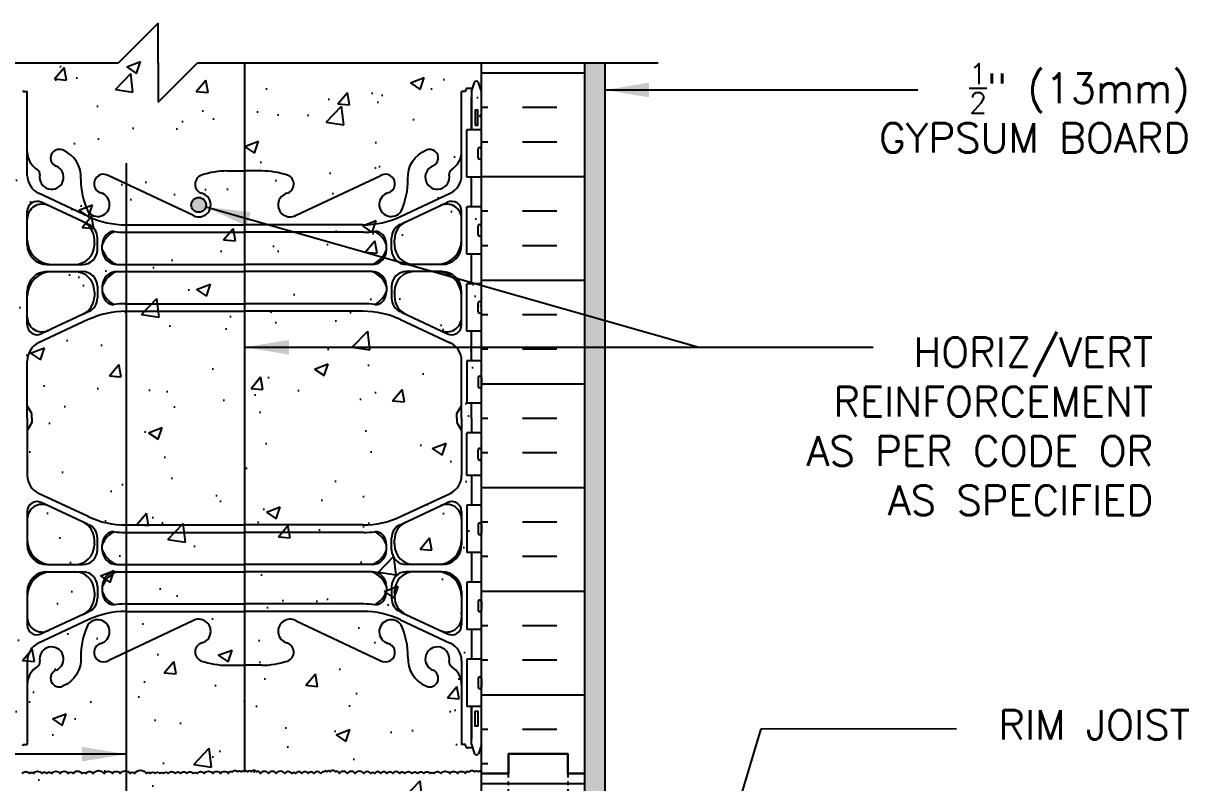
# Model space of a CAD drawing. Header units: inches. Extents: x 26.1 to 80.9, y -14.5 to 56.3.
# Drawn here: x 49.08 to 78.59, y 37.02 to 56.25 of the extents above; entities that cross this region are included whole.
import ezdxf

# ---------------------------------------------------------------- set-up
doc = ezdxf.new("R2010")
doc.units = ezdxf.units.IN
doc.header["$LTSCALE"] = 0.5
doc.header["$MEASUREMENT"] = 0
doc.linetypes.add('DASHED2', pattern=[0.375, 0.25, -0.125])
for name, color, linetype in [('HATCH', 12, 'Continuous'), ('line25', 2, 'Continuous'), ('LINE3', 3, 'Continuous'), ('LINE50', 5, 'Continuous'), ('LINE9', 9, 'Continuous'), ('TEXT', 4, 'Continuous'), ('Web_Edge', 9, 'Continuous')]:
    doc.layers.add(name, color=color, linetype=linetype)
doc.styles.add('DIM', font='romans.shx', dxfattribs={"width": 0.7})
doc.styles.add('ROMANS', font='romans.shx', dxfattribs={"height": 1.125})
doc.dimstyles.new('ext_12', dxfattribs={"dimscale": 12, "dimtxt": 0.09375, "dimasz": 0.09375, "dimexe": 0.09375, "dimexo": 0.0625, "dimgap": 0.0625, "dimtad": 1, "dimdec": 1, "dimzin": 3, "dimdsep": 46, "dimlunit": 4, "dimtxsty": 'DIM', "dimcen": 0.09, "dimdle": 0.09375, "dimclrt": 4, "dimadec": 0, "dimazin": 0, "dimtfac": 1, "dimtdec": 1, "dimtmove": 2, "dimatfit": 3, "dimfxl": 0, "dimfrac": 2, "dimtolj": 1, "dimtzin": 0, "dimarcsym": 0})

msp = doc.modelspace()

# ---------------------------------------------------------------- hatches: boundary and pattern name
at = {"layer": 'HATCH'}
h = msp.add_hatch(dxfattribs=at)
h.set_pattern_fill('AR-CONC', color=256, scale=0.5, style=0)
h.paths.add_polyline_path([(60.676, 55.254), (53.488, 55.254), (52.488, 54.254), (52.488, 55.254), (52.488, 56.254), (51.488, 55.254), (48.676, 55.254), (48.676, 37.254, -0.484838), (48.925, 37.254, -0.520567), (49.046, 37.254, -0.520567), (49.229, 37.254, -0.520567), (49.334, 37.254, -0.520567), (49.544, 37.254, -0.520567), (49.67, 37.254, -0.520567), (49.796, 37.254, -0.520567), (50.006, 37.254, -0.520567), (50.216, 37.254, -0.520567), (50.336, 37.254, -0.520567), (50.562, 37.254, -0.520567), (50.656, 37.254, -0.520567), (50.845, 37.254, -0.520567), (51.123, 37.254, -0.520567), (51.333, 37.254, -0.520567), (51.532, 37.254, -0.520567), (51.779, 37.254, -0.520567), (51.889, 37.254, -0.520567), (52.195, 37.254, -0.520567), (52.3, 37.254, -0.520567), (52.416, 37.254, -0.520567), (52.536, 37.254, -0.520567), (52.626, 37.254, -0.520567), (52.741, 37.254, -0.520567), (52.919, 37.254, -0.520567), (53.066, 37.254, -0.520567), (53.218, 37.254, -0.520567), (53.376, 37.254, -0.520567), (53.476, 37.254, -0.520567), (53.654, 37.254, -0.520567), (53.874, 37.254, -0.520567), (54.068, 37.254, -0.520567), (54.273, 37.254, -0.520567), (54.373, 37.296, -0.520567), (54.504, 37.296, -0.520567), (54.593, 37.296, -0.520567), (54.676, 37.296, -0.520567), (54.759, 37.296, -0.520567), (54.848, 37.296, -0.520567), (54.979, 37.296, -0.520567), (55.079, 37.254, -0.520567), (55.284, 37.254, -0.520567), (55.478, 37.254, -0.520567), (55.698, 37.254, -0.520567), (55.876, 37.254, -0.520567), (55.976, 37.254, -0.520567), (56.134, 37.254, -0.520567), (56.286, 37.254, -0.520567), (56.433, 37.254, -0.520567), (56.611, 37.254, -0.268401), (56.675, 37.284, -0.650115), (56.759, 37.296, -0.520567), (56.848, 37.296, -0.520567), (56.979, 37.296, -0.520567), (57.079, 37.254, -0.520567), (57.284, 37.254, -0.520567), (57.478, 37.254, -0.520567), (57.698, 37.254, -0.520567), (57.876, 37.254, -0.520567), (57.976, 37.254, -0.520567), (58.134, 37.254, -0.520567), (58.286, 37.254, -0.520567), (58.433, 37.254, -0.520567), (58.611, 37.254, -0.272614), (58.676, 37.284, -0.272614), (58.741, 37.254, -0.520567), (58.919, 37.254, -0.520567), (59.066, 37.254, -0.520567), (59.218, 37.254, -0.520567), (59.376, 37.254, -0.520567), (59.476, 37.254, -0.520567), (59.654, 37.254, -0.520567), (59.874, 37.254, -0.520567), (60.068, 37.254, -0.520567), (60.273, 37.254, -0.520567), (60.373, 37.296, -0.520567), (60.504, 37.296, -0.520567), (60.593, 37.296, -0.520567), (60.676, 37.296)])
h = msp.add_hatch(dxfattribs=at)
h.set_pattern_fill('INSUL', color=256, scale=7, style=0)
h.set_pattern_definition([(180, (2986.8376, -359.7554), (0, 2.625), []), (180, (2986.8376, -358.8804), (0, 2.625), [0.875, -0.875]), (180, (2986.8376, -358.0054), (0, 2.625), [0.875, -0.875])])
h.paths.add_polyline_path([(63.301, 37.254), (62.863, 37.254), (62.863, 37.754), (61.363, 37.754), (61.363, 37.254), (60.676, 37.254), (60.676, 55.254), (61.363, 55.254), (61.363, 55.754), (62.863, 55.754), (62.863, 55.254), (63.301, 55.254)])
h = msp.add_hatch(dxfattribs=at)
h.set_pattern_fill('AR-SAND', color=256, scale=0.25, style=0)
h.set_pattern_definition([(37.5, (6, 0), (-0.0157483, 0.481706), [0, -0.38, 0, -0.425, 0, -0.40625]), (7.5, (6, 0), (0.442444, 0.7055365), [0, -0.205, 0, -0.3425, 0, -0.13125]), (327.5, (5.6925, 0), (0.7785355, 0.0014148), [0, -0.125, 0, -0.45, 0, -0.5875]), (317.5, (5.6925, 0), (0.7515317, 0.219419), [0, -0.0625, 0, -0.295, 0, -0.3375])])
h.paths.add_polyline_path([(63.801, 55.254), (63.301, 55.254), (63.301, 37.254), (63.301, 29.067), (63.801, 29.067)])
h = msp.add_hatch(dxfattribs=at)
h.set_pattern_fill('AR-CONC', color=256, scale=0.5, style=0)
h.paths.add_polyline_path([(60.676, 37.254), (60.676, 47.3, 0.520567), (60.593, 47.3, 0.520567), (60.504, 47.3, 0.520567), (60.373, 47.3, 0.520567), (60.273, 47.258, 0.520567), (60.068, 47.258, 0.520567), (59.874, 47.258, 0.520567), (59.654, 47.258, 0.520567), (59.476, 47.258, 0.520567), (59.376, 47.258, 0.520567), (59.218, 47.258, 0.520567), (59.066, 47.258, 0.520567), (58.919, 47.258, 0.520567), (58.741, 47.258, 0.272614), (58.676, 47.288, 0.272614), (58.611, 47.258, 0.520567), (58.433, 47.258, 0.520567), (58.286, 47.258, 0.520567), (58.134, 47.258, 0.520567), (57.976, 47.258, 0.520567), (57.876, 47.258, 0.520567), (57.698, 47.258, 0.520567), (57.478, 47.258, 0.520567), (57.284, 47.258, 0.520567), (57.079, 47.258, 0.520567), (56.979, 47.3, 0.520567), (56.848, 47.3, 0.520567), (56.759, 47.3, 0.650115), (56.675, 47.288, 0.268401), (56.611, 47.258, 0.520567), (56.433, 47.258, 0.520567), (56.286, 47.258, 0.520567), (56.134, 47.258, 0.520567), (55.976, 47.258, 0.520567), (55.876, 47.258, 0.520567), (55.698, 47.258, 0.520567), (55.478, 47.258, 0.520567), (55.284, 47.258, 0.520567), (55.079, 47.258, 0.520567), (54.979, 47.3, 0.520567), (54.848, 47.3, 0.520567), (54.759, 47.3, 0.520567), (54.676, 47.3, 0.520567), (54.593, 47.3, 0.520567), (54.504, 47.3, 0.520567), (54.373, 47.3, 0.520567), (54.273, 47.258, 0.520567), (54.068, 47.258, 0.520567), (53.874, 47.258, 0.520567), (53.654, 47.258, 0.520567), (53.476, 47.258, 0.520567), (53.376, 47.258, 0.520567), (53.218, 47.258, 0.520567), (53.066, 47.258, 0.520567), (52.919, 47.258, 0.520567), (52.741, 47.258, 0.520567), (52.626, 47.258, 0.520567), (52.536, 47.258, 0.520567), (52.416, 47.258, 0.520567), (52.3, 47.258, 0.520567), (52.195, 47.258, 0.520567), (51.889, 47.258, 0.520567), (51.779, 47.258, 0.520567), (51.532, 47.258, 0.520567), (51.333, 47.258, 0.520567), (51.123, 47.258, 0.520567), (50.845, 47.258, 0.520567), (50.656, 47.258, 0.520567), (50.562, 47.258, 0.520567), (50.336, 47.258, 0.520567), (50.216, 47.258, 0.520567), (50.006, 47.258, 0.520567), (49.796, 47.258, 0.520567), (49.67, 47.258, 0.520567), (49.544, 47.258, 0.520567), (49.334, 47.258, 0.520567), (49.229, 47.258, 0.520567), (49.046, 47.258, 0.520567), (48.925, 47.258, 0.484838), (48.676, 47.258), (48.676, 37.254), (48.676, 19.254), (48.676, 4.504), (48.676, 1.254), (53.825, 1.254), (54.825, 2.254), (54.825, 1.254), (54.825, 0.254), (55.825, 1.254), (60.676, 1.254), (60.676, 13.629), (60.676, 19.254), (57.801, 19.254), (57.301, 19.754), (57.301, 20.879), (57.801, 21.379), (60.676, 21.379), (60.676, 25.129), (57.801, 25.129), (57.301, 25.629), (57.301, 26.754), (57.801, 27.254), (60.676, 27.254)])
h = msp.add_hatch(dxfattribs=at)
h.set_pattern_fill('INSUL', color=256, scale=7, style=0)
h.set_pattern_definition([(180, (2986.8376, -377.7554), (0, 2.625), []), (180, (2986.8376, -376.8804), (0, 2.625), [0.875, -0.875]), (180, (2986.8376, -376.0054), (0, 2.625), [0.875, -0.875])])
h.paths.add_polyline_path([(60.676, 27.254), (63.301, 27.254), (63.301, 37.254), (62.863, 37.254), (62.863, 37.754), (61.363, 37.754), (61.363, 37.254), (60.676, 37.254)])
at = {"layer": 'LINE3'}
msp.add_hatch(color=256, dxfattribs=at).paths.add_polyline_path([(53.331, 51.655, 1), (53.706, 51.655, 1)])

# ---------------------------------------------------------------- linework, layer by layer
at = {"layer": 'HATCH'}
for points in [[(49.046, 37.254, -0.520567), (49.229, 37.254, -0.520567), (49.334, 37.254, -0.520567), (49.544, 37.254, -0.520567), (49.67, 37.254, -0.520567), (49.796, 37.254, -0.520567), (50.006, 37.254, -0.520567), (50.216, 37.254, -0.520567), (50.336, 37.254, -0.520567), (50.562, 37.254, -0.520567), (50.656, 37.254, -0.520567), (50.845, 37.254, -0.520567), (51.123, 37.254, -0.520567), (51.333, 37.254, -0.520567), (51.532, 37.254, -0.520567), (51.779, 37.254, -0.520567), (51.889, 37.254, -0.520567), (52.195, 37.254, -0.520567), (52.3, 37.254, -0.520567), (52.416, 37.254, -0.520567), (52.536, 37.254, -0.520567), (52.626, 37.254, -0.520567), (52.741, 37.254, -0.520567), (52.919, 37.254, -0.520567), (53.066, 37.254, -0.520567), (53.218, 37.254, -0.520567), (53.376, 37.254, -0.520567), (53.476, 37.254, -0.520567), (53.654, 37.254, -0.520567), (53.874, 37.254, -0.520567), (54.068, 37.254, -0.520567), (54.273, 37.254, -0.520567), (54.373, 37.296, -0.520567), (54.504, 37.296, -0.520567), (54.593, 37.296, -0.520567), (54.676, 37.296)], [(56.676, 37.284, 0.272614), (56.611, 37.254, 0.520567), (56.433, 37.254, 0.520567), (56.286, 37.254, 0.520567), (56.134, 37.254, 0.520567), (55.976, 37.254, 0.520567), (55.876, 37.254, 0.520567), (55.698, 37.254, 0.520567), (55.478, 37.254, 0.520567), (55.284, 37.254, 0.520567), (55.079, 37.254, 0.520567), (54.979, 37.296, 0.520567), (54.848, 37.296, 0.520567), (54.759, 37.296, 0.520567), (54.676, 37.296)], [(58.676, 37.284, 0.272614), (58.611, 37.254, 0.520567), (58.433, 37.254, 0.520567), (58.286, 37.254, 0.520567), (58.134, 37.254, 0.520567), (57.976, 37.254, 0.520567), (57.876, 37.254, 0.520567), (57.698, 37.254, 0.520567), (57.478, 37.254, 0.520567), (57.284, 37.254, 0.520567), (57.079, 37.254, 0.520567), (56.979, 37.296, 0.520567), (56.848, 37.296, 0.520567), (56.759, 37.296, 0.650115), (56.675, 37.284)], [(58.676, 37.284, -0.272614), (58.741, 37.254, -0.520567), (58.919, 37.254, -0.520567), (59.066, 37.254, -0.520567), (59.218, 37.254, -0.520567), (59.376, 37.254, -0.520567), (59.476, 37.254, -0.520567), (59.654, 37.254, -0.520567), (59.874, 37.254, -0.520567), (60.068, 37.254, -0.520567), (60.273, 37.254, -0.520567), (60.373, 37.296, -0.520567), (60.504, 37.296, -0.520567), (60.593, 37.296, -0.520567), (60.676, 37.296)]]:
    msp.add_lwpolyline(points, format="xyb", dxfattribs=at)
at = {"layer": 'line25'}
for p, q in [((60.676, 37.254), (60.676, 55.254)), ((60.676, 53.559), (60.311, 53.559)), ((60.311, 52.359), (60.311, 53.559)), ((60.596, 52.849), (60.596, 53.069)), ((60.636, 53.109), (60.636, 53.109)), ((60.676, 52.849), (60.676, 53.069)), ((60.676, 53.014), (60.676, 53.014)), ((60.676, 52.904), (60.676, 52.904)), ((60.636, 52.809), (60.636, 52.809)), ((60.676, 52.359), (60.311, 52.359)), ((60.676, 51.609), (60.311, 51.609)), ((60.311, 50.409), (60.311, 51.609)), ((60.596, 50.899), (60.596, 51.119)), ((60.636, 51.159), (60.636, 51.159)), ((60.676, 50.899), (60.676, 51.119)), ((60.676, 51.064), (60.676, 51.064)), ((60.636, 50.859), (60.636, 50.859)), ((60.676, 50.954), (60.676, 50.954)), ((60.676, 50.409), (60.311, 50.409)), ((60.676, 49.659), (60.311, 49.659)), ((60.311, 48.459), (60.311, 49.659)), ((60.596, 48.949), (60.596, 49.169)), ((60.636, 49.209), (60.636, 49.209)), ((60.676, 48.949), (60.676, 49.169)), ((60.676, 49.114), (60.676, 49.114)), ((60.676, 49.004), (60.676, 49.004)), ((60.636, 48.909), (60.636, 48.909)), ((60.676, 48.459), (60.311, 48.459)), ((60.676, 47.709), (60.311, 47.709)), ((60.311, 47.709), (60.311, 46.629)), ((60.596, 47.279), (60.596, 47.059)), ((60.636, 47.319), (60.636, 47.319)), ((60.676, 47.279), (60.676, 47.059)), ((60.676, 47.224), (60.676, 47.224)), ((60.636, 47.019), (60.636, 47.019)), ((60.676, 47.114), (60.676, 47.114)), ((60.676, 46.629), (60.311, 46.629)), ((60.676, 45.879), (60.311, 45.879)), ((60.311, 44.799), (60.311, 45.879)), ((60.636, 45.489), (60.636, 45.489)), ((60.596, 45.229), (60.596, 45.449)), ((60.636, 45.189), (60.636, 45.189)), ((60.676, 45.229), (60.676, 45.449)), ((60.676, 45.394), (60.676, 45.394)), ((60.676, 45.284), (60.676, 45.284)), ((60.676, 44.799), (60.311, 44.799)), ((60.676, 44.049), (60.311, 44.049)), ((60.311, 44.049), (60.311, 42.849)), ((60.596, 43.559), (60.596, 43.339)), ((60.636, 43.599), (60.636, 43.599)), ((60.676, 43.559), (60.676, 43.339)), ((60.676, 43.504), (60.676, 43.504)), ((60.676, 43.394), (60.676, 43.394)), ((60.636, 43.299), (60.636, 43.299)), ((60.676, 42.849), (60.311, 42.849)), ((60.676, 42.099), (60.311, 42.099)), ((60.311, 42.099), (60.311, 40.899)), ((60.596, 41.609), (60.596, 41.389)), ((60.636, 41.349), (60.636, 41.349)), ((60.676, 41.609), (60.676, 41.389)), ((60.676, 41.554), (60.676, 41.554)), ((60.676, 41.444), (60.676, 41.444)), ((60.676, 40.899), (60.311, 40.899)), ((60.676, 40.149), (60.311, 40.149)), ((60.311, 40.149), (60.311, 38.949)), ((60.596, 39.659), (60.596, 39.439)), ((60.636, 39.699), (60.636, 39.699)), ((60.676, 39.659), (60.676, 39.439)), ((60.676, 39.604), (60.676, 39.604)), ((60.636, 39.399), (60.636, 39.399)), ((60.676, 39.494), (60.676, 39.494)), ((60.676, 38.949), (60.311, 38.949)), ((60.676, 13.629), (60.676, 37.254))]:
    msp.add_line(p, q, dxfattribs=at)
for centre, start, end in [((60.636, 53.069), 90, 180), ((60.636, 52.849), 180, 270), ((60.636, 53.069), 0, 90), ((60.636, 52.849), 270, 0), ((60.636, 51.119), 90, 180), ((60.636, 51.119), 0, 90), ((60.636, 50.899), 180, 270), ((60.636, 50.899), 270, 0), ((60.636, 49.169), 90, 180), ((60.636, 49.169), 0, 90), ((60.636, 48.949), 180, 270), ((60.636, 48.949), 270, 0), ((60.636, 47.279), 90, 180), ((60.636, 47.279), 360, 90), ((60.636, 47.059), 180, 270), ((60.636, 47.059), 270, 0), ((60.636, 45.449), 90, 180), ((60.636, 45.449), 0, 90), ((60.636, 45.229), 180, 270), ((60.636, 45.229), 270, 0), ((60.636, 43.559), 90, 180), ((60.636, 43.559), 360, 90), ((60.636, 43.339), 180, 270), ((60.636, 43.339), 270, 0), ((60.636, 41.609), 90, 180), ((60.636, 41.609), 360, 90), ((60.636, 41.389), 180, 270), ((60.636, 41.389), 270, 0), ((60.636, 39.659), 90, 180), ((60.636, 39.659), 360, 90), ((60.636, 39.439), 180, 270), ((60.636, 39.439), 270, 0)]:
    msp.add_arc(centre, 0.04, start, end, dxfattribs=at)
at = {"layer": 'LINE3'}
for p, q in [((54.676, 55.254), (54.676, 37.296)), ((51.687, 18.613), (51.687, 52.714))]:
    msp.add_line(p, q, dxfattribs=at)
msp.add_circle((53.518, 51.655), 0.188, dxfattribs=at)
at = {"layer": 'LINE50'}
for p, q in [((63.301, 37.254), (63.301, 55.254)), ((63.301, 19.254), (63.301, 37.254))]:
    msp.add_line(p, q, dxfattribs=at)
for points in [[(63.301, 37.254), (62.863, 37.254), (62.863, 37.754), (61.363, 37.754), (61.363, 37.254), (60.676, 37.254)], [(60.676, 37.254), (61.363, 37.254), (61.363, 37.754), (62.863, 37.754), (62.863, 37.254), (63.301, 37.254)]]:
    msp.add_lwpolyline(points, dxfattribs=at)
at = {"layer": 'LINE9'}
for p, q in [((52.488, 56.254), (51.488, 55.254)), ((52.488, 55.254), (52.488, 56.254)), ((40.002, 55.254), (51.488, 55.254)), ((52.488, 54.254), (53.488, 55.254)), ((52.488, 55.254), (52.488, 54.254)), ((53.488, 55.254), (65.15, 55.254)), ((63.801, 55.254), (63.801, 29.067))]:
    msp.add_line(p, q, dxfattribs=at)
at = {"layer": 'LINE9', "linetype": 'DASHED2', "ltscale": 0.15}
msp.add_lwpolyline([(62.863, 37.254), (62.863, 37.254), (62.863, 36.754), (61.363, 36.754), (61.363, 37.254), (61.363, 37.254)], dxfattribs=at)
at = {"layer": 'Web_Edge'}
for p, q in [((60.452, 54.605), (60.326, 54.605)), ((60.426, 54.525), (60.501, 54.755)), ((60.676, 54.525), (60.601, 54.755)), ((49.076, 54.555), (49.076, 54.525)), ((49.076, 54.555), (49.076, 54.555)), ((49.076, 54.525), (49.176, 54.525)), ((49.176, 52.403), (49.176, 54.525)), ((60.176, 52.403), (60.176, 54.525)), ((60.276, 54.525), (60.176, 54.525)), ((60.276, 54.555), (60.276, 54.555)), ((60.276, 54.555), (60.276, 54.525)), ((60.426, 54.525), (60.426, 53.559)), ((53.366, 51.391), (51.239, 52.39)), ((54.237, 52.514), (54.676, 52.514)), ((55.115, 52.514), (54.676, 52.514)), ((55.986, 51.391), (58.113, 52.39)), ((50.722, 51.362), (49.464, 51.951)), ((58.63, 51.362), (59.888, 51.951)), ((50.698, 51.174), (49.532, 51.72)), ((58.654, 51.174), (59.82, 51.72)), ((49.176, 50.645), (49.176, 51.494)), ((60.176, 50.645), (60.176, 51.494)), ((51.676, 51.15), (54.676, 51.15)), ((57.676, 51.15), (54.676, 51.15)), ((50.876, 50.669), (50.876, 50.773)), ((50.951, 50.52), (50.951, 50.817)), ((51.652, 50.962), (54.676, 50.962)), ((57.7, 50.962), (54.676, 50.962)), ((58.401, 50.52), (58.401, 50.817)), ((58.476, 50.669), (58.476, 50.773)), ((50.876, 50.669), (50.876, 50.645)), ((51.076, 50.52), (51.076, 50.646)), ((58.276, 50.52), (58.276, 50.646)), ((58.476, 50.669), (58.476, 50.645)), ((49.676, 50.145), (50.576, 50.145)), ((49.676, 49.965), (50.576, 49.965)), ((51.451, 50.145), (54.676, 50.145)), ((51.451, 49.965), (54.676, 49.965)), ((57.901, 50.145), (54.676, 50.145)), ((57.901, 49.965), (54.676, 49.965)), ((59.676, 50.145), (58.776, 50.145)), ((59.676, 49.965), (58.776, 49.965)), ((50.951, 49.59), (50.951, 49.293)), ((51.076, 49.59), (51.076, 49.477)), ((51.076, 49.59), (51.076, 49.465)), ((58.276, 49.59), (58.276, 49.465)), ((58.276, 49.59), (58.276, 49.477)), ((58.401, 49.59), (58.401, 49.293)), ((49.176, 48.617), (49.176, 49.465)), ((50.876, 49.442), (50.876, 49.465)), ((50.876, 49.442), (50.876, 49.338)), ((58.476, 49.442), (58.476, 49.465)), ((58.476, 49.442), (58.476, 49.338)), ((60.176, 48.617), (60.176, 49.465)), ((51.653, 49.149), (54.676, 49.149)), ((57.699, 49.149), (54.676, 49.149)), ((50.722, 48.749), (49.464, 48.16)), ((50.699, 48.937), (49.532, 48.391)), ((51.676, 48.961), (54.676, 48.961)), ((57.676, 48.961), (54.676, 48.961)), ((58.63, 48.749), (59.888, 48.16)), ((58.653, 48.937), (59.82, 48.391)), ((49.176, 46.254), (49.176, 47.707)), ((60.176, 46.254), (60.176, 47.707)), ((49.296, 46.367), (49.176, 46.567)), ((49.296, 46.367), (49.176, 46.567)), ((49.296, 46.254), (49.296, 46.367)), ((49.296, 46.254), (49.296, 46.367)), ((60.056, 46.367), (60.176, 46.567)), ((60.056, 46.367), (60.176, 46.567)), ((60.056, 46.254), (60.056, 46.367)), ((60.056, 46.254), (60.056, 46.367)), ((49.176, 46.254), (49.176, 44.801)), ((49.296, 46.142), (49.176, 45.942)), ((49.296, 46.142), (49.176, 45.942)), ((49.296, 46.254), (49.296, 46.142)), ((49.296, 46.254), (49.296, 46.142)), ((60.056, 46.254), (60.056, 46.142)), ((60.056, 46.254), (60.056, 46.142)), ((60.056, 46.142), (60.176, 45.942)), ((60.056, 46.142), (60.176, 45.942)), ((60.176, 46.254), (60.176, 44.801)), ((50.722, 43.759), (49.464, 44.348)), ((58.63, 43.759), (59.888, 44.348)), ((50.699, 43.571), (49.532, 44.118)), ((58.653, 43.571), (59.82, 44.118)), ((49.176, 43.891), (49.176, 43.043)), ((60.176, 43.891), (60.176, 43.043)), ((51.676, 43.547), (54.676, 43.547)), ((57.676, 43.547), (54.676, 43.547)), ((50.876, 43.066), (50.876, 43.171)), ((50.951, 42.918), (50.951, 43.215)), ((51.652, 43.359), (54.676, 43.359)), ((57.7, 43.359), (54.676, 43.359)), ((58.401, 42.918), (58.401, 43.215)), ((58.476, 43.066), (58.476, 43.171)), ((50.876, 43.066), (50.876, 43.043)), ((51.076, 42.918), (51.076, 43.043)), ((58.276, 42.918), (58.276, 43.043)), ((58.476, 43.066), (58.476, 43.043)), ((49.676, 42.543), (50.576, 42.543)), ((51.451, 42.543), (54.676, 42.543)), ((57.901, 42.543), (54.676, 42.543)), ((59.676, 42.543), (58.776, 42.543)), ((49.676, 42.363), (50.576, 42.363)), ((51.451, 42.363), (54.676, 42.363)), ((57.901, 42.363), (54.676, 42.363)), ((59.676, 42.363), (58.776, 42.363)), ((50.951, 41.988), (50.951, 41.691)), ((51.076, 41.988), (51.076, 41.862)), ((51.076, 41.988), (51.076, 41.874)), ((58.276, 41.988), (58.276, 41.874)), ((58.276, 41.988), (58.276, 41.862)), ((58.401, 41.988), (58.401, 41.691)), ((49.176, 41.863), (49.176, 41.015)), ((50.876, 41.839), (50.876, 41.863)), ((50.876, 41.839), (50.876, 41.735)), ((58.476, 41.839), (58.476, 41.863)), ((58.476, 41.839), (58.476, 41.735)), ((60.176, 41.863), (60.176, 41.015)), ((50.698, 41.334), (49.532, 40.788)), ((51.653, 41.546), (54.676, 41.546)), ((51.676, 41.359), (54.676, 41.359)), ((57.699, 41.546), (54.676, 41.546)), ((57.676, 41.359), (54.676, 41.359)), ((58.654, 41.334), (59.82, 40.788)), ((50.722, 41.147), (49.464, 40.558)), ((53.366, 41.118), (51.239, 40.118)), ((55.986, 41.118), (58.113, 40.118)), ((58.63, 41.147), (59.888, 40.558)), ((49.176, 40.105), (49.176, 37.983)), ((54.237, 39.994), (54.676, 39.994)), ((55.115, 39.994), (54.676, 39.994)), ((60.176, 40.105), (60.176, 37.983)), ((60.426, 37.983), (60.426, 38.949)), ((49.076, 37.983), (49.176, 37.983)), ((49.076, 37.953), (49.076, 37.983)), ((49.076, 37.953), (49.076, 37.953)), ((60.276, 37.983), (60.176, 37.983)), ((60.276, 37.953), (60.276, 37.983)), ((60.276, 37.953), (60.276, 37.953)), ((60.452, 37.903), (60.326, 37.903)), ((60.426, 37.983), (60.501, 37.753)), ((60.676, 37.983), (60.601, 37.753))]:
    msp.add_line(p, q, dxfattribs=at)
for points in [[(60.426, 53.559), (60.426, 54.375)], [(60.426, 51.609), (60.426, 52.359)], [(60.426, 49.659), (60.426, 50.409)], [(60.426, 47.709), (60.426, 48.459)], [(60.426, 46.254), (60.426, 46.629)], [(60.426, 46.254), (60.426, 45.879)], [(60.426, 44.799), (60.426, 44.049)], [(60.426, 42.849), (60.426, 42.099)], [(60.426, 40.899), (60.426, 40.149)], [(60.426, 38.949), (60.426, 38.133)]]:
    msp.add_lwpolyline(points, dxfattribs=at)
for points in [[(60.516, 53.675), (60.586, 53.675), (60.586, 54.055), (60.516, 54.055)], [(60.516, 38.833), (60.586, 38.833), (60.586, 38.453), (60.516, 38.453)]]:
    msp.add_lwpolyline(points, close=True, dxfattribs=at)
for points in [[(50.534, 52.304, 0.325312), (50.068, 53.046)], [(58.818, 52.304, -0.325312), (59.284, 53.046)], [(50.534, 40.204, -0.325312), (50.068, 39.462)], [(58.818, 40.204, 0.325312), (59.284, 39.462)]]:
    msp.add_lwpolyline(points, format="xyb", dxfattribs=at)
for centre, radius, start, end in [((60.326, 54.555), 0.05, 90, 180), ((60.551, 54.729), 0.0567, 28.0725, 151.9275), ((49.726, 53.01), 0.55, 180, 238.0732), ((49.986, 52.842), 0.22, 68.1963, 248.1963), ((59.366, 52.842), 0.22, 291.8037, 111.8037), ((59.626, 53.01), 0.55, 301.9268, 0), ((49.369, 52.437), 0.125, 348.9056, 58.0732), ((49.791, 52.354), 0.305, 168.9056, 68.1963), ((59.561, 52.354), 0.305, 111.8037, 11.0944), ((59.983, 52.437), 0.125, 121.9268, 191.0944), ((49.676, 52.403), 0.5, 180, 244.9204), ((52.534, 52.305), 2, 180.0146, 203.9638), ((51.105, 52.19), 0.24, 56.25, 254.2747), ((53.666, 52.179), 0.24, 108.923, 254.2747), ((54.237, 50.514), 2, 90, 108.923), ((55.115, 50.514), 2, 71.077, 90), ((55.686, 52.179), 0.24, 285.7253, 71.077), ((58.247, 52.19), 0.24, 285.7253, 123.75), ((56.818, 52.305), 2, 336.0362, 359.9854), ((59.676, 52.403), 0.5, 295.0796, 0), ((50.958, 51.666), 0.305, 214.6703, 74.2747), ((53.518, 51.655), 0.305, 240, 74.2747), ((55.834, 51.655), 0.305, 105.7253, 300), ((58.394, 51.666), 0.305, 105.7253, 325.3297), ((49.426, 51.494), 0.25, 64.9204, 180), ((49.551, 51.297), 0.375, 64.9204, 180), ((59.801, 51.297), 0.375, 0, 115.0796), ((59.926, 51.494), 0.25, 0, 115.0796), ((51.676, 53.4), 2.25, 244.9204, 270), ((57.676, 53.4), 2.25, 270, 295.0796), ((50.376, 50.773), 0.5, 0, 64.9204), ((51.652, 53.212), 2.25, 244.9204, 245.9476), ((50.575, 50.817), 0.376, 0.0514, 64.8081), ((58.777, 50.817), 0.376, 115.1919, 179.9486), ((58.976, 50.773), 0.5, 115.0796, 180), ((57.7, 53.212), 2.25, 294.0524, 295.0796), ((49.801, 50.77), 0.625, 180, 270), ((51.659, 50.424), 0.624, 117.0966, 159.0881), ((51.452, 50.646), 0.376, 138.3704, 179.9486), ((51.358, 50.73), 0.25, 86.1209, 138.3704), ((51.652, 53.212), 2.25, 262.9228, 270), ((57.7, 53.212), 2.25, 270, 277.0772), ((57.994, 50.73), 0.25, 41.6296, 93.8791), ((57.693, 50.424), 0.624, 20.9119, 62.9034), ((57.9, 50.646), 0.376, 0.0514, 41.6296), ((59.551, 50.77), 0.625, 270, 0), ((49.676, 50.645), 0.5, 180, 270), ((50.376, 50.645), 0.5, 270, 0), ((50.576, 50.52), 0.375, 270, 0), ((51.658, 50.727), 0.617, 199.5682, 250.4318), ((51.451, 50.52), 0.375, 180, 270), ((57.901, 50.52), 0.375, 270, 0), ((57.694, 50.727), 0.617, 289.5682, 340.4318), ((58.776, 50.52), 0.375, 180, 270), ((58.976, 50.645), 0.5, 180, 270), ((59.676, 50.645), 0.5, 270, 0), ((49.801, 49.34), 0.625, 90, 180), ((49.676, 49.465), 0.5, 90, 180), ((50.376, 49.465), 0.5, 0, 90), ((50.576, 49.59), 0.375, 360, 90), ((51.658, 49.384), 0.617, 109.6458, 160.4318), ((51.451, 49.59), 0.375, 90, 180), ((57.901, 49.59), 0.375, 360, 90), ((57.694, 49.384), 0.617, 19.5682, 70.3542), ((58.776, 49.59), 0.375, 90, 180), ((58.976, 49.465), 0.5, 90, 180), ((59.551, 49.34), 0.625, 360, 90), ((59.676, 49.465), 0.5, 0, 90), ((50.376, 49.338), 0.5, 295.0796, 360), ((50.575, 49.294), 0.376, 295.187, 359.9509), ((51.659, 49.688), 0.624, 200.9119, 242.8949), ((51.452, 49.465), 0.376, 180.0491, 221.6135), ((57.693, 49.688), 0.624, 297.1051, 339.0881), ((57.9, 49.465), 0.376, 318.3865, 359.9509), ((58.777, 49.294), 0.376, 180.0491, 244.813), ((58.976, 49.338), 0.5, 180, 244.9204), ((51.358, 49.381), 0.25, 221.6135, 273.8988), ((51.653, 46.899), 2.25, 90, 97.097), ((57.699, 46.899), 2.25, 82.903, 90), ((57.994, 49.381), 0.25, 266.1012, 318.3865), ((49.551, 48.814), 0.375, 180, 295.0796), ((51.653, 46.899), 2.25, 114.0752, 115.0796), ((51.676, 46.711), 2.25, 90, 115.0796), ((57.676, 46.711), 2.25, 64.9204, 90), ((57.699, 46.899), 2.25, 64.9204, 65.9248), ((59.801, 48.814), 0.375, 244.9204, 360), ((49.426, 48.617), 0.25, 180, 295.0796), ((59.926, 48.617), 0.25, 244.9204, 0), ((49.676, 47.707), 0.5, 115.0796, 180), ((59.676, 47.707), 0.5, 0, 64.9204), ((49.676, 44.801), 0.5, 180, 244.9204), ((59.676, 44.801), 0.5, 295.0796, 360), ((49.426, 43.891), 0.25, 64.9204, 180), ((49.551, 43.695), 0.375, 64.9204, 180), ((59.801, 43.695), 0.375, 0, 115.0796), ((59.926, 43.891), 0.25, 360, 115.0796), ((51.676, 45.797), 2.25, 244.9204, 270), ((57.676, 45.797), 2.25, 270, 295.0796), ((50.376, 43.171), 0.5, 0, 64.9204), ((51.653, 45.609), 2.25, 244.9204, 245.9248), ((50.575, 43.215), 0.376, 0.0491, 64.813), ((58.777, 43.215), 0.376, 115.187, 179.9509), ((58.976, 43.171), 0.5, 115.0796, 180), ((57.699, 45.609), 2.25, 294.0752, 295.0796), ((49.801, 43.168), 0.625, 180, 270), ((51.659, 42.821), 0.624, 117.0966, 159.0881), ((51.452, 43.043), 0.376, 138.3704, 179.9486), ((51.358, 43.127), 0.25, 86.1209, 138.3704), ((51.652, 45.609), 2.25, 262.9228, 270), ((57.7, 45.609), 2.25, 270, 277.0772), ((57.994, 43.127), 0.25, 41.6296, 93.8791), ((57.693, 42.821), 0.624, 20.9119, 62.9034), ((57.9, 43.043), 0.376, 0.0514, 41.6296), ((59.551, 43.168), 0.625, 270, 0), ((49.676, 43.043), 0.5, 180, 270), ((50.376, 43.043), 0.5, 270, 0), ((50.576, 42.918), 0.375, 270, 0), ((51.451, 42.918), 0.375, 180, 270), ((51.658, 43.124), 0.617, 199.5682, 250.4318), ((57.694, 43.124), 0.617, 289.5682, 340.4318), ((57.901, 42.918), 0.375, 270, 0), ((58.776, 42.918), 0.375, 180, 270), ((58.976, 43.043), 0.5, 180, 270), ((59.676, 43.043), 0.5, 270, 360), ((49.676, 41.863), 0.5, 90, 180), ((49.801, 41.738), 0.625, 90, 180), ((50.376, 41.863), 0.5, 0, 90), ((50.576, 41.988), 0.375, 360, 90), ((51.451, 41.988), 0.375, 90, 180), ((51.658, 41.781), 0.617, 109.6458, 160.4318), ((57.901, 41.988), 0.375, 360, 90), ((57.694, 41.781), 0.617, 19.5682, 70.3542), ((58.776, 41.988), 0.375, 90, 180), ((58.976, 41.863), 0.5, 90, 180), ((59.551, 41.738), 0.625, 360, 90), ((59.676, 41.863), 0.5, 360, 90), ((50.376, 41.735), 0.5, 295.0796, 360), ((50.575, 41.691), 0.376, 295.1919, 359.9486), ((51.452, 41.862), 0.376, 180.0491, 221.6135), ((51.659, 42.085), 0.624, 200.9119, 242.8949), ((57.693, 42.085), 0.624, 297.1051, 339.0881), ((57.9, 41.862), 0.376, 318.3865, 359.9509), ((58.777, 41.691), 0.376, 180.0514, 244.8081), ((58.976, 41.735), 0.5, 180, 244.9204), ((51.652, 39.296), 2.25, 114.0524, 115.0796), ((51.676, 39.109), 2.25, 90, 115.0796), ((51.358, 41.778), 0.25, 221.6135, 273.8988), ((51.653, 39.296), 2.25, 90, 97.097), ((57.676, 39.109), 2.25, 64.9204, 90), ((57.699, 39.296), 2.25, 82.903, 90), ((57.994, 41.778), 0.25, 266.1012, 318.3865), ((57.7, 39.296), 2.25, 64.9204, 65.9476), ((49.551, 41.211), 0.375, 180, 295.0796), ((50.958, 40.843), 0.305, 285.7253, 145.3297), ((53.518, 40.854), 0.305, 285.7253, 120), ((55.834, 40.854), 0.305, 60, 254.2747), ((58.394, 40.843), 0.305, 34.6703, 254.2747), ((59.801, 41.211), 0.375, 244.9204, 360), ((49.426, 41.015), 0.25, 180, 295.0796), ((52.534, 40.204), 2, 156.0362, 179.9854), ((56.818, 40.204), 2, 0.0146, 23.9638), ((59.926, 41.015), 0.25, 244.9204, 360), ((49.676, 40.105), 0.5, 115.0796, 180), ((49.791, 40.154), 0.305, 291.8037, 191.0944), ((51.105, 40.318), 0.24, 105.7253, 303.75), ((53.666, 40.329), 0.24, 105.7253, 251.077), ((55.686, 40.329), 0.24, 288.923, 74.2747), ((58.247, 40.318), 0.24, 236.25, 74.2747), ((59.561, 40.154), 0.305, 348.9056, 248.1963), ((59.676, 40.105), 0.5, 360, 64.9204), ((49.726, 39.498), 0.55, 121.9268, 180), ((49.369, 40.071), 0.125, 301.9268, 11.0944), ((49.986, 39.666), 0.22, 111.8037, 291.8037), ((54.237, 41.994), 2, 251.077, 270), ((55.115, 41.994), 2, 270, 288.923), ((59.366, 39.666), 0.22, 248.1963, 68.1963), ((59.983, 40.071), 0.125, 168.9056, 238.0732), ((59.626, 39.498), 0.55, 360, 58.0732), ((60.326, 37.953), 0.05, 180, 270), ((60.551, 37.78), 0.0567, 208.0725, 331.9275)]:
    msp.add_arc(centre, radius, start, end, dxfattribs=at)

# ---------------------------------------------------------------- texts
at = {"layer": 'TEXT', "char_height": 0.75, "attachment_point": 6, "style": 'ROMANS'}
for s, insert, width in [('\\A1;{\\H0.7x;\\S1/2;}" (13mm) GYPSUM BOARD', (78.622, 54.108), 9.89881), ('\\A1;{\\H1x;HORIZ/VERT REINFORCEMENT AS PER CODE OR AS SPECIFIED}', (77.69, 46.049), 9.89881), ('RIM JOIST', (78.622, 38.485), 11.43486)]:
    msp.add_mtext(s, dxfattribs=dict(at, insert=insert, width=width))

# ---------------------------------------------------------------- leaders
at = {"layer": 'TEXT'}
for points, override in [([(63.801, 54.565), (71.727, 54.565)], {"dimgap": 0.0625, "dimtad": 0}), ([(53.699, 51.603), (66.181, 48.049), (70.599, 48.049)], {"dimtad": 0}), ([(54.676, 48.049), (70.599, 48.049)], {"dimgap": 0.0625, "dimtad": 0}), ([(64.818, 28.504), (67.763, 38.384), (72.709, 38.396)], {"dimtad": 0}), ([(51.687, 37.743), (36.636, 37.743)], {"dimgap": 0.0625, "dimtad": 0})]:
    msp.add_leader(points, dimstyle='ext_12', override=override, dxfattribs=at)

doc.saveas('drawing.dxf')
